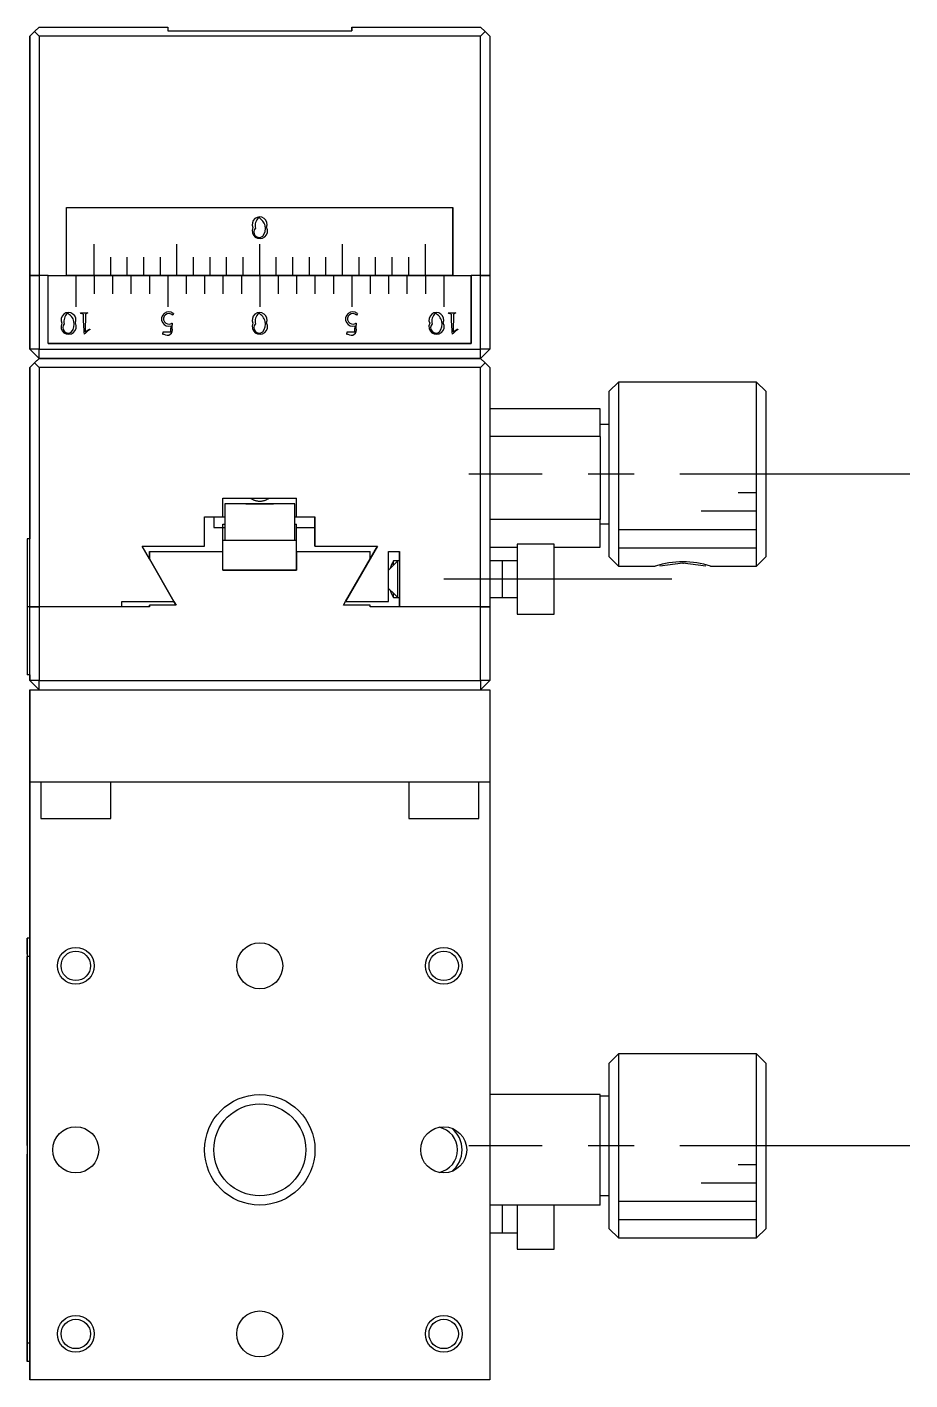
# Model space of a CAD drawing. Extents: x 62 to 396, y -18 to 239.
# Drawn here: x 211.9 to 259.8, y 165.2 to 238.7 of the extents above; entities that cross this region are included whole.
import ezdxf

# ---------------------------------------------------------------- set-up
doc = ezdxf.new("R2010")
doc.units = 0
doc.header["$LTSCALE"] = 10
doc.linetypes.add('CENTER', pattern=[2, 1.25, -0.25, 0.25, -0.25])
doc.layers.get('0').update_dxf_attribs({"linetype": 'CONTINUOUS'})
doc.layers.add('CENTER', color=1, linetype='CENTER')

msp = doc.modelspace()

# ---------------------------------------------------------------- linework, layer by layer
at = {"color": 7, "linetype": 'CONTINUOUS'}
for p, q in [((212.252794, 238.433281), (212.002794, 238.183281)), ((212.002794, 238.183281), (212.252794, 238.433281)), ((212.002794, 225.183281), (212.002794, 238.183281)), ((212.002794, 238.183281), (212.002794, 230.083281)), ((212.252794, 238.433281), (212.502794, 238.683281)), ((212.502794, 238.683281), (212.252794, 238.433281)), ((212.502794, 238.183281), (212.252794, 238.433281)), ((212.502794, 238.683281), (219.502794, 238.683281)), ((212.502794, 238.183281), (212.502794, 225.183281)), ((236.502794, 238.183281), (212.502794, 238.183281)), ((219.502794, 238.683281), (219.502794, 238.483281)), ((219.502794, 238.483281), (229.502794, 238.483281)), ((229.502794, 238.483281), (229.502794, 238.683281)), ((229.502794, 238.683281), (236.502794, 238.683281)), ((229.502794, 238.683281), (229.502794, 238.483281)), ((236.502794, 238.683281), (236.752794, 238.433281)), ((236.752794, 238.433281), (236.502794, 238.183281)), ((236.502794, 225.183281), (236.502794, 238.183281)), ((237.002794, 238.183281), (236.752794, 238.433281)), ((237.002794, 238.183281), (237.002794, 225.183281)), ((212.002794, 231.083281), (212.002794, 230.083281)), ((212.002794, 230.083281), (212.002794, 231.083281)), ((212.002794, 230.083281), (212.002794, 228.483281)), ((212.002794, 228.783281), (212.002794, 230.083281)), ((212.002794, 230.083281), (212.002794, 228.783281)), ((214.002794, 225.183281), (214.002794, 228.883281)), ((214.002794, 228.883281), (235.002794, 228.883281)), ((235.002794, 228.883281), (235.002794, 225.183281)), ((235.002794, 225.183281), (235.002794, 228.883281)), ((212.002794, 228.483281), (212.002794, 227.793793)), ((212.002794, 227.793793), (212.002794, 225.483281)), ((212.002794, 225.483281), (212.002794, 225.183281)), ((212.002794, 221.183281), (212.002794, 225.183281)), ((212.002794, 225.183281), (212.502794, 225.183281)), ((212.002794, 225.183281), (212.002794, 221.183281)), ((212.502794, 225.183281), (212.002794, 225.183281)), ((212.502794, 225.183281), (212.502794, 221.183281)), ((213.002794, 225.183281), (212.502794, 225.183281)), ((213.002794, 225.183281), (212.502794, 225.183281)), ((213.002794, 221.483281), (213.002794, 225.183281)), ((213.002794, 225.183281), (213.992794, 225.183281)), ((213.992794, 225.183281), (214.002794, 225.183281)), ((214.492794, 225.183281), (214.002794, 225.183281)), ((214.002794, 225.183281), (214.502794, 225.183281)), ((214.502794, 225.183281), (214.492794, 225.183281)), ((214.512794, 225.183281), (214.502794, 225.183281)), ((214.502794, 225.183281), (215.492794, 225.183281)), ((215.492794, 225.183281), (214.512794, 225.183281)), ((215.502794, 225.183281), (215.492794, 225.183281)), ((215.492794, 225.183281), (215.502794, 225.183281)), ((215.512794, 225.183281), (215.502794, 225.183281)), ((215.502794, 225.183281), (215.512794, 225.183281)), ((216.402794, 225.183281), (215.512794, 225.183281)), ((215.512794, 225.183281), (216.392794, 225.183281)), ((216.392794, 225.183281), (216.402794, 225.183281)), ((216.492794, 225.183281), (216.402794, 225.183281)), ((216.402794, 225.183281), (216.412794, 225.183281)), ((216.412794, 225.183281), (216.502794, 225.183281)), ((216.502794, 225.183281), (216.492794, 225.183281)), ((216.512794, 225.183281), (216.502794, 225.183281)), ((216.502794, 225.183281), (217.292794, 225.183281)), ((217.302794, 225.183281), (216.512794, 225.183281)), ((217.292794, 225.183281), (217.302794, 225.183281)), ((217.492794, 225.183281), (217.302794, 225.183281)), ((217.302794, 225.183281), (217.312794, 225.183281)), ((217.312794, 225.183281), (217.502794, 225.183281)), ((217.502794, 225.183281), (217.492794, 225.183281)), ((217.512794, 225.183281), (217.502794, 225.183281)), ((217.502794, 225.183281), (218.192794, 225.183281)), ((218.202794, 225.183281), (217.512794, 225.183281)), ((218.192794, 225.183281), (218.202794, 225.183281)), ((218.492794, 225.183281), (218.202794, 225.183281)), ((218.202794, 225.183281), (218.212794, 225.183281)), ((218.212794, 225.183281), (218.502794, 225.183281)), ((218.502794, 225.183281), (218.492794, 225.183281)), ((218.512794, 225.183281), (218.502794, 225.183281)), ((218.502794, 225.183281), (219.092794, 225.183281)), ((219.102794, 225.183281), (218.512794, 225.183281)), ((219.092794, 225.183281), (219.102794, 225.183281)), ((219.492794, 225.183281), (219.102794, 225.183281)), ((219.102794, 225.183281), (219.112794, 225.183281)), ((219.112794, 225.183281), (219.502794, 225.183281)), ((219.502794, 225.183281), (219.492794, 225.183281)), ((219.512794, 225.183281), (219.502794, 225.183281)), ((219.502794, 225.183281), (219.992794, 225.183281)), ((220.002794, 225.183281), (219.512794, 225.183281)), ((219.992794, 225.183281), (220.002794, 225.183281)), ((220.492794, 225.183281), (220.002794, 225.183281)), ((220.002794, 225.183281), (220.012794, 225.183281)), ((220.012794, 225.183281), (220.502794, 225.183281)), ((220.502794, 225.183281), (220.492794, 225.183281)), ((220.512794, 225.183281), (220.502794, 225.183281)), ((220.502794, 225.183281), (220.892794, 225.183281)), ((220.902794, 225.183281), (220.512794, 225.183281)), ((220.892794, 225.183281), (220.902794, 225.183281)), ((221.492794, 225.183281), (220.902794, 225.183281)), ((220.902794, 225.183281), (220.912794, 225.183281)), ((220.912794, 225.183281), (221.502794, 225.183281)), ((221.502794, 225.183281), (221.492794, 225.183281)), ((221.512794, 225.183281), (221.502794, 225.183281)), ((221.502794, 225.183281), (221.792794, 225.183281)), ((221.802794, 225.183281), (221.512794, 225.183281)), ((221.792794, 225.183281), (221.802794, 225.183281)), ((222.492794, 225.183281), (221.802794, 225.183281)), ((221.802794, 225.183281), (221.812794, 225.183281)), ((221.812794, 225.183281), (222.502794, 225.183281)), ((222.502794, 225.183281), (222.492794, 225.183281)), ((222.512794, 225.183281), (222.502794, 225.183281)), ((222.502794, 225.183281), (222.692794, 225.183281)), ((222.702794, 225.183281), (222.512794, 225.183281)), ((222.692794, 225.183281), (222.702794, 225.183281)), ((223.492794, 225.183281), (222.702794, 225.183281)), ((222.702794, 225.183281), (222.712794, 225.183281)), ((222.712794, 225.183281), (223.502794, 225.183281)), ((223.502794, 225.183281), (223.492794, 225.183281)), ((223.512794, 225.183281), (223.502794, 225.183281)), ((223.502794, 225.183281), (223.592794, 225.183281)), ((223.602794, 225.183281), (223.512794, 225.183281)), ((223.592794, 225.183281), (223.602794, 225.183281)), ((224.492794, 225.183281), (223.602794, 225.183281)), ((223.602794, 225.183281), (223.612794, 225.183281)), ((223.612794, 225.183281), (224.492794, 225.183281)), ((224.502794, 225.183281), (224.492794, 225.183281)), ((224.492794, 225.183281), (224.502794, 225.183281)), ((224.512794, 225.183281), (224.502794, 225.183281)), ((224.502794, 225.183281), (224.512794, 225.183281)), ((225.402794, 225.183281), (224.512794, 225.183281)), ((224.512794, 225.183281), (225.392794, 225.183281)), ((225.392794, 225.183281), (225.402794, 225.183281)), ((225.492794, 225.183281), (225.402794, 225.183281)), ((225.402794, 225.183281), (225.412794, 225.183281)), ((225.412794, 225.183281), (225.502794, 225.183281)), ((225.502794, 225.183281), (225.492794, 225.183281)), ((225.512794, 225.183281), (225.502794, 225.183281)), ((225.502794, 225.183281), (226.292794, 225.183281)), ((226.302794, 225.183281), (225.512794, 225.183281)), ((226.292794, 225.183281), (226.302794, 225.183281)), ((226.492794, 225.183281), (226.302794, 225.183281)), ((226.302794, 225.183281), (226.312794, 225.183281)), ((226.312794, 225.183281), (226.502794, 225.183281)), ((226.502794, 225.183281), (226.492794, 225.183281)), ((226.512794, 225.183281), (226.502794, 225.183281)), ((226.502794, 225.183281), (227.192794, 225.183281)), ((227.202794, 225.183281), (226.512794, 225.183281)), ((227.192794, 225.183281), (227.202794, 225.183281)), ((227.492794, 225.183281), (227.202794, 225.183281)), ((227.202794, 225.183281), (227.212794, 225.183281)), ((227.212794, 225.183281), (227.502794, 225.183281)), ((227.502794, 225.183281), (227.492794, 225.183281)), ((227.512794, 225.183281), (227.502794, 225.183281)), ((227.502794, 225.183281), (228.092794, 225.183281)), ((228.102794, 225.183281), (227.512794, 225.183281)), ((228.092794, 225.183281), (228.102794, 225.183281)), ((228.492794, 225.183281), (228.102794, 225.183281)), ((228.102794, 225.183281), (228.112794, 225.183281)), ((228.112794, 225.183281), (228.502794, 225.183281)), ((228.502794, 225.183281), (228.492794, 225.183281)), ((228.512794, 225.183281), (228.502794, 225.183281)), ((228.502794, 225.183281), (228.992794, 225.183281)), ((229.002794, 225.183281), (228.512794, 225.183281)), ((228.992794, 225.183281), (229.002794, 225.183281)), ((229.492794, 225.183281), (229.002794, 225.183281)), ((229.002794, 225.183281), (229.012794, 225.183281)), ((229.012794, 225.183281), (229.502794, 225.183281)), ((229.502794, 225.183281), (229.492794, 225.183281)), ((229.512794, 225.183281), (229.502794, 225.183281)), ((229.502794, 225.183281), (229.892794, 225.183281)), ((229.902794, 225.183281), (229.512794, 225.183281)), ((229.892794, 225.183281), (229.902794, 225.183281)), ((230.492794, 225.183281), (229.902794, 225.183281)), ((229.902794, 225.183281), (229.912794, 225.183281)), ((229.912794, 225.183281), (230.502794, 225.183281)), ((230.502794, 225.183281), (230.492794, 225.183281)), ((230.512794, 225.183281), (230.502794, 225.183281)), ((230.502794, 225.183281), (230.792794, 225.183281)), ((230.802794, 225.183281), (230.512794, 225.183281)), ((230.792794, 225.183281), (230.802794, 225.183281)), ((231.492794, 225.183281), (230.802794, 225.183281)), ((230.802794, 225.183281), (230.812794, 225.183281)), ((230.812794, 225.183281), (231.502794, 225.183281)), ((231.502794, 225.183281), (231.492794, 225.183281)), ((231.512794, 225.183281), (231.502794, 225.183281)), ((231.502794, 225.183281), (231.692794, 225.183281)), ((231.702794, 225.183281), (231.512794, 225.183281)), ((231.692794, 225.183281), (231.702794, 225.183281)), ((232.492794, 225.183281), (231.702794, 225.183281)), ((231.702794, 225.183281), (231.712794, 225.183281)), ((231.712794, 225.183281), (232.502794, 225.183281)), ((232.502794, 225.183281), (232.492794, 225.183281)), ((232.512794, 225.183281), (232.502794, 225.183281)), ((232.502794, 225.183281), (232.592794, 225.183281)), ((232.602794, 225.183281), (232.512794, 225.183281)), ((232.592794, 225.183281), (232.602794, 225.183281)), ((233.492794, 225.183281), (232.602794, 225.183281)), ((232.602794, 225.183281), (232.612794, 225.183281)), ((232.612794, 225.183281), (233.492794, 225.183281)), ((233.502794, 225.183281), (233.492794, 225.183281)), ((233.492794, 225.183281), (233.502794, 225.183281)), ((233.512794, 225.183281), (233.502794, 225.183281)), ((233.502794, 225.183281), (233.512794, 225.183281)), ((234.492794, 225.183281), (233.512794, 225.183281)), ((233.512794, 225.183281), (234.502794, 225.183281)), ((234.502794, 225.183281), (234.492794, 225.183281)), ((234.512794, 225.183281), (234.502794, 225.183281)), ((234.502794, 225.183281), (235.002794, 225.183281)), ((235.002794, 225.183281), (234.512794, 225.183281)), ((235.002794, 225.183281), (235.012794, 225.183281)), ((235.012794, 225.183281), (236.002794, 225.183281)), ((236.002794, 225.183281), (236.002794, 221.483281)), ((236.002794, 221.483281), (236.002794, 225.183281)), ((236.502794, 225.183281), (236.002794, 225.183281)), ((236.502794, 225.183281), (236.002794, 225.183281)), ((236.502794, 221.183281), (236.502794, 225.183281)), ((236.502794, 225.183281), (237.002794, 225.183281)), ((237.002794, 225.183281), (236.502794, 225.183281)), ((237.002794, 225.183281), (237.002794, 221.183281)), ((214.752831, 223.154603), (215.163287, 223.154603)), ((214.752831, 223.154603), (215.163287, 223.154603)), ((214.773447, 223.113738), (214.752831, 223.154603)), ((214.897923, 223.076531), (214.773447, 223.113738)), ((215.034235, 223.082012), (215.019, 222.132945)), ((215.163287, 223.154603), (215.034235, 223.082012)), ((219.811505, 223.122658), (219.769859, 223.024655)), ((229.811505, 223.122658), (229.769859, 223.024655)), ((234.752831, 223.154603), (235.163287, 223.154603)), ((234.752831, 223.154603), (235.163287, 223.154603)), ((234.773447, 223.113738), (234.752831, 223.154603)), ((234.897923, 223.076531), (234.773447, 223.113738)), ((235.034235, 223.082012), (235.019, 222.132945)), ((235.163287, 223.154603), (235.034235, 223.082012)), ((214.977551, 222.008375), (214.960748, 221.994036)), ((215.010038, 222.040637), (214.977551, 222.008375)), ((215.062081, 222.089627), (215.010038, 222.040637)), ((215.019, 222.132945), (215.176506, 222.241832)), ((215.137551, 222.154148), (215.062081, 222.089627)), ((215.18011, 222.188959), (215.137551, 222.154148)), ((215.176506, 222.241832), (215.242152, 222.278128)), ((215.19896, 222.203162), (215.18011, 222.188959)), ((215.237888, 222.225962), (215.19896, 222.203162)), ((215.259328, 222.24122), (215.237888, 222.225962)), ((215.242152, 222.278128), (215.249545, 222.276224)), ((215.249545, 222.276224), (215.257387, 222.270511)), ((215.257387, 222.270511), (215.263436, 222.263005)), ((215.263921, 222.247617), (215.259328, 222.24122)), ((215.263436, 222.263005), (215.265453, 222.255723)), ((215.265453, 222.255723), (215.263921, 222.247617)), ((219.234833, 221.994036), (219.254549, 222.118606)), ((219.237521, 221.983281), (219.234833, 221.994036)), ((219.237521, 221.983281), (219.234833, 221.994036)), ((219.295774, 222.00479), (219.237521, 221.983281)), ((219.254549, 222.118606), (219.34491, 222.124655)), ((219.34491, 222.124655), (219.416087, 222.126672)), ((219.416087, 222.126672), (219.462935, 222.125946)), ((219.462935, 222.125946), (219.512458, 222.12377)), ((219.512458, 222.12377), (219.534557, 222.122586)), ((219.534557, 222.122586), (219.545489, 222.122191)), ((219.545489, 222.122191), (219.629161, 222.12331)), ((219.629161, 222.12331), (219.662402, 222.126669)), ((219.662402, 222.126669), (219.665374, 222.129894)), ((219.665374, 222.129894), (219.667151, 222.135585)), ((219.667151, 222.135585), (219.674213, 222.222531)), ((219.674213, 222.222531), (219.690504, 222.454678)), ((219.703541, 222.585522), (219.732219, 222.59538)), ((219.743869, 222.592691), (219.728144, 222.368615)), ((219.728144, 222.368615), (219.730356, 222.325626)), ((219.732219, 222.59538), (219.743869, 222.592691)), ((219.732219, 222.59538), (219.743869, 222.592691)), ((229.234833, 221.994036), (229.254549, 222.118606)), ((229.237521, 221.983281), (229.234833, 221.994036)), ((229.237521, 221.983281), (229.234833, 221.994036)), ((229.295774, 222.00479), (229.237521, 221.983281)), ((229.254549, 222.118606), (229.34491, 222.124655)), ((229.34491, 222.124655), (229.416087, 222.126672)), ((229.416087, 222.126672), (229.462935, 222.125946)), ((229.462935, 222.125946), (229.512458, 222.12377)), ((229.512458, 222.12377), (229.534557, 222.122586)), ((229.534557, 222.122586), (229.545489, 222.122191)), ((229.545489, 222.122191), (229.629161, 222.12331)), ((229.629161, 222.12331), (229.662402, 222.126669)), ((229.662402, 222.126669), (229.665374, 222.129894)), ((229.665374, 222.129894), (229.667151, 222.135585)), ((229.667151, 222.135585), (229.674213, 222.222531)), ((229.674213, 222.222531), (229.690504, 222.454678)), ((229.703541, 222.585522), (229.732219, 222.59538)), ((229.743869, 222.592691), (229.728144, 222.368615)), ((229.728144, 222.368615), (229.730356, 222.325626)), ((229.732219, 222.59538), (229.743869, 222.592691)), ((229.732219, 222.59538), (229.743869, 222.592691)), ((234.977551, 222.008375), (234.960748, 221.994036)), ((235.010038, 222.040638), (234.977551, 222.008375)), ((235.062081, 222.089627), (235.010038, 222.040638)), ((235.019, 222.132945), (235.176506, 222.241832)), ((235.137551, 222.154148), (235.062081, 222.089627)), ((235.18011, 222.188959), (235.137551, 222.154148)), ((235.176506, 222.241832), (235.242152, 222.278128)), ((235.19896, 222.203162), (235.18011, 222.188959)), ((235.237888, 222.225962), (235.19896, 222.203162)), ((235.259328, 222.24122), (235.237888, 222.225962)), ((235.242152, 222.278128), (235.249545, 222.276224)), ((235.249545, 222.276224), (235.257387, 222.270511)), ((235.257387, 222.270511), (235.263436, 222.263005)), ((235.263921, 222.247617), (235.259328, 222.24122)), ((235.263436, 222.263005), (235.265453, 222.255723)), ((235.265453, 222.255723), (235.263921, 222.247617)), ((236.002794, 221.483281), (213.002794, 221.483281)), ((213.002794, 221.483281), (236.002794, 221.483281)), ((212.502794, 221.183281), (212.002794, 221.183281)), ((212.502794, 220.683281), (212.002794, 221.183281)), ((212.002794, 221.183281), (212.502794, 220.683281)), ((212.502794, 220.683281), (212.252794, 220.433281)), ((212.252794, 220.433281), (212.502794, 220.683281)), ((212.502794, 220.683281), (212.302794, 220.483281)), ((212.302794, 220.483281), (212.502794, 220.683281)), ((212.502794, 220.683281), (212.502794, 221.183281)), ((212.502794, 221.183281), (236.502794, 221.183281)), ((212.502794, 220.683281), (236.502794, 220.683281)), ((236.502794, 220.683281), (212.502794, 220.683281)), ((236.502794, 220.683281), (236.502794, 221.183281)), ((237.002794, 221.183281), (236.502794, 221.183281)), ((236.502794, 220.683281), (237.002794, 221.183281)), ((236.752794, 220.433281), (236.502794, 220.683281)), ((212.252794, 220.433281), (212.002794, 220.183281)), ((212.002794, 220.183281), (212.252794, 220.433281)), ((212.002794, 207.183281), (212.002794, 220.183281)), ((212.002794, 220.183281), (212.002794, 210.883281)), ((212.502794, 220.183281), (212.252794, 220.433281)), ((212.502794, 220.183281), (212.502794, 207.183281)), ((236.502794, 220.183281), (212.502794, 220.183281)), ((236.752794, 220.433281), (236.502794, 220.183281)), ((236.502794, 207.183281), (236.502794, 220.183281)), ((237.002794, 220.183281), (236.752794, 220.433281)), ((237.002794, 220.183281), (237.002794, 207.183281)), ((244.002794, 219.395413), (243.502794, 218.895413)), ((244.002794, 219.395413), (244.002794, 209.395413)), ((251.502794, 219.395413), (244.002794, 219.395413)), ((251.502794, 209.395413), (251.502794, 219.395413)), ((252.002794, 218.895413), (251.502794, 219.395413)), ((243.502794, 209.895413), (243.502794, 218.895413)), ((243.502794, 217.095413), (243.502794, 218.895413)), ((252.002794, 218.895413), (252.002794, 209.895413)), ((243.002794, 217.933281), (237.002794, 217.933281)), ((243.002794, 216.433281), (243.002794, 217.933281)), ((243.502794, 217.095413), (243.002794, 217.095413)), ((243.002794, 216.433281), (237.002794, 216.433281)), ((243.002794, 216.433281), (243.002794, 211.933281)), ((222.502794, 213.083281), (226.502794, 213.083281)), ((222.502794, 212.083281), (222.502794, 213.083281)), ((222.502794, 212.083281), (222.502794, 213.083281)), ((226.402794, 212.783281), (222.602794, 212.783281)), ((226.402794, 212.783281), (222.602794, 212.783281)), ((222.602794, 212.783281), (222.602794, 210.783281)), ((223.752794, 212.783281), (224.502794, 212.783281)), ((224.502794, 212.783281), (223.752794, 212.783281)), ((224.036491, 213.057353), (223.999917, 213.083281)), ((224.074428, 213.033248), (224.036491, 213.057353)), ((224.113614, 213.0111), (224.074428, 213.033248)), ((224.143026, 212.996202), (224.113614, 213.0111)), ((224.173071, 212.982421), (224.143026, 212.996202)), ((224.203685, 212.969803), (224.173071, 212.982421)), ((224.234802, 212.958394), (224.203685, 212.969803)), ((224.267648, 212.947848), (224.234802, 212.958394)), ((224.300993, 212.938655), (224.267648, 212.947848)), ((224.334741, 212.930849), (224.300993, 212.938655)), ((224.368798, 212.924465), (224.334741, 212.930849)), ((224.402051, 212.919658), (224.368798, 212.924465)), ((224.435534, 212.916211), (224.402051, 212.919658)), ((224.469147, 212.914134), (224.435534, 212.916211)), ((224.502794, 212.913439), (224.469147, 212.914134)), ((224.537576, 212.914182), (224.502794, 212.913439)), ((225.252794, 212.783281), (224.502794, 212.783281)), ((224.502794, 212.783281), (225.252794, 212.783281)), ((224.57232, 212.916401), (224.537576, 212.914182)), ((224.60692, 212.920085), (224.57232, 212.916401)), ((224.641267, 212.925219), (224.60692, 212.920085)), ((224.674276, 212.931573), (224.641267, 212.925219)), ((224.706987, 212.939264), (224.674276, 212.931573)), ((224.739314, 212.948259), (224.706987, 212.939264)), ((224.77117, 212.958526), (224.739314, 212.948259)), ((224.803015, 212.970237), (224.77117, 212.958526)), ((224.834332, 212.983214), (224.803015, 212.970237)), ((224.86505, 212.997408), (224.834332, 212.983214)), ((224.895101, 213.01277), (224.86505, 212.997408)), ((224.933182, 213.034464), (224.895101, 213.01277)), ((224.970072, 213.058009), (224.933182, 213.034464)), ((225.005671, 213.083281), (224.970072, 213.058009)), ((226.402794, 210.783281), (226.402794, 212.783281)), ((226.502794, 212.083281), (226.502794, 213.083281)), ((226.502794, 212.083281), (226.502794, 213.083281)), ((221.502794, 212.083281), (222.502794, 212.083281)), ((221.502794, 210.483281), (221.502794, 212.083281)), ((222.002794, 212.083281), (222.002794, 211.487913)), ((222.002794, 212.083281), (222.002794, 211.487913)), ((222.502794, 212.083281), (222.602794, 212.083281)), ((222.502794, 210.783281), (222.502794, 211.683281)), ((222.502794, 211.683281), (222.602794, 211.683281)), ((226.402794, 212.083281), (226.502794, 212.083281)), ((226.402794, 211.683281), (226.502794, 211.683281)), ((226.502794, 212.083281), (227.502794, 212.083281)), ((226.502794, 210.783281), (226.502794, 211.683281)), ((227.502794, 212.083281), (227.502794, 210.483281)), ((227.502794, 210.833281), (227.502794, 212.083281)), ((243.002794, 211.933281), (237.002794, 211.933281)), ((243.002794, 210.433281), (243.002794, 211.933281)), ((243.002794, 211.695413), (243.502794, 211.695413)), ((243.502794, 209.895413), (243.502794, 211.695413)), ((222.002794, 211.487913), (222.602794, 211.487913)), ((222.502794, 210.783281), (222.502794, 211.487913)), ((226.502794, 211.487913), (227.502794, 211.487913)), ((227.502794, 210.483281), (227.502794, 211.487913)), ((227.502794, 210.833281), (227.502794, 211.487913)), ((212.002794, 210.883281), (211.852794, 210.883281)), ((211.852794, 210.883281), (211.852794, 207.183281)), ((218.104718, 210.483281), (221.502794, 210.483281)), ((218.502794, 209.793793), (218.104718, 210.483281)), ((222.502794, 210.183281), (222.502794, 210.783281)), ((226.502794, 210.783281), (222.502794, 210.783281)), ((222.502794, 210.183281), (222.502794, 210.783281)), ((226.502794, 210.183281), (226.502794, 210.783281)), ((227.502794, 210.483281), (230.90087, 210.483281)), ((230.90087, 210.483281), (230.502794, 209.793793)), ((230.502794, 209.793793), (230.90087, 210.483281)), ((237.002794, 210.433281), (238.502794, 210.433281)), ((238.502794, 210.583281), (238.502794, 207.919062)), ((240.502794, 210.583281), (238.502794, 210.583281)), ((240.502794, 207.919062), (240.502794, 210.583281)), ((240.502794, 210.433281), (243.002794, 210.433281)), ((218.502794, 210.183281), (218.502794, 209.793793)), ((218.502794, 210.183281), (222.502794, 210.183281)), ((218.502794, 209.793793), (218.502794, 210.183281)), ((218.502794, 209.793793), (219.836768, 207.483281)), ((219.836768, 207.483281), (218.502794, 209.793793)), ((222.502794, 209.183281), (222.502794, 210.183281)), ((222.502794, 209.183281), (222.502794, 210.183281)), ((226.502794, 209.183281), (226.502794, 210.183281)), ((226.502794, 210.183281), (226.502794, 209.183281)), ((226.502794, 210.183281), (230.502794, 210.183281)), ((229.168819, 207.483281), (230.502794, 209.793793)), ((230.502794, 209.793793), (229.168819, 207.483281)), ((230.502794, 209.793793), (230.502794, 210.183281)), ((231.502794, 210.183281), (232.102794, 210.183281)), ((231.502794, 207.483281), (231.502794, 210.183281)), ((231.802794, 209.483281), (231.502794, 209.183281)), ((231.770743, 209.45123), (231.770743, 209.683286)), ((231.770743, 209.45123), (231.770743, 209.683281)), ((232.002794, 209.683281), (231.770743, 209.683281)), ((232.002794, 209.683281), (231.802794, 209.483281)), ((232.002794, 207.683281), (232.002794, 209.683281)), ((232.102775, 209.683281), (232.002794, 209.683281)), ((232.102794, 210.183281), (232.102794, 207.183281)), ((232.102794, 209.683281), (232.102794, 210.183281)), ((237.702794, 209.683281), (237.002813, 209.683281)), ((237.702794, 209.683281), (237.697794, 209.683281)), ((237.702794, 208.683281), (237.702794, 209.683286)), ((237.707794, 209.683281), (237.702794, 209.683281)), ((238.502794, 209.683281), (237.702794, 209.683281)), ((243.502794, 209.895413), (244.002794, 209.395413)), ((247.502794, 209.554184), (246.252794, 209.395413)), ((247.499167, 209.554183), (247.536896, 209.554064)), ((248.752794, 209.395413), (247.502794, 209.554184)), ((251.502794, 209.395413), (252.002794, 209.895413)), ((222.502794, 209.183281), (226.502794, 209.183281)), ((226.502794, 209.183281), (222.502794, 209.183281)), ((244.002794, 209.395413), (246.002799, 209.395413)), ((246.002799, 209.395413), (246.003033, 209.395413)), ((246.003033, 209.395413), (246.003249, 209.395413)), ((249.002789, 209.395413), (251.502794, 209.395413)), ((231.502794, 208.183281), (231.802794, 207.883281)), ((237.702794, 208.515871), (237.702794, 208.683281)), ((237.702794, 208.350947), (237.702794, 208.515871)), ((237.702794, 208.324912), (237.702794, 208.350947)), ((237.702794, 208.210905), (237.702794, 208.324912)), ((237.702794, 207.683276), (237.702794, 208.210905)), ((217.002794, 207.483281), (219.836768, 207.483281)), ((217.002794, 207.183281), (217.002794, 207.483281)), ((218.502794, 207.283281), (218.502794, 207.183281)), ((219.952239, 207.283281), (218.502794, 207.283281)), ((218.502794, 207.183281), (218.502794, 207.283281)), ((219.836768, 207.483281), (219.952239, 207.283281)), ((219.952239, 207.283281), (219.836768, 207.483281)), ((229.053349, 207.283281), (229.168819, 207.483281)), ((230.502794, 207.283281), (229.053349, 207.283281)), ((229.168819, 207.483281), (231.502794, 207.483281)), ((230.502794, 207.183281), (230.502794, 207.283281)), ((231.770743, 207.683276), (231.770743, 207.915332)), ((231.770743, 207.683281), (231.770743, 207.915332)), ((231.770743, 207.683281), (232.002794, 207.683281)), ((231.802794, 207.883281), (232.002794, 207.683281)), ((232.002794, 207.683281), (232.102775, 207.683281)), ((232.102794, 207.183281), (232.102794, 207.683286)), ((237.002813, 207.683281), (237.702794, 207.683281)), ((237.697794, 207.683281), (237.702794, 207.683281)), ((237.702794, 207.683281), (237.707794, 207.683281)), ((237.702794, 207.683281), (238.502794, 207.683281)), ((238.502794, 207.919062), (238.502794, 206.783281)), ((240.502794, 206.783281), (240.502794, 207.919062)), ((212.002794, 207.183281), (211.852794, 207.183281)), ((211.852794, 207.183281), (211.852794, 203.483281)), ((212.002794, 203.183281), (212.002794, 207.183281)), ((212.002794, 207.183281), (212.502794, 207.183281)), ((212.502794, 207.183281), (212.002794, 207.183281)), ((212.502794, 207.183281), (212.502794, 203.183281)), ((217.002794, 207.183281), (212.502794, 207.183281)), ((217.002794, 207.183281), (212.502794, 207.183281)), ((218.502794, 207.183281), (217.002794, 207.183281)), ((232.102794, 207.183281), (230.502794, 207.183281)), ((236.502794, 207.183281), (232.102794, 207.183281)), ((236.502794, 207.183281), (232.102794, 207.183281)), ((236.502794, 203.183281), (236.502794, 207.183281)), ((236.502794, 207.183281), (237.002794, 207.183281)), ((237.002794, 207.183281), (236.502794, 207.183281)), ((237.002794, 207.183281), (237.002794, 203.183281)), ((238.502794, 206.783281), (240.502794, 206.783281)), ((212.002794, 203.483281), (211.852794, 203.483281)), ((212.002794, 203.483281), (211.852794, 203.483281)), ((212.002794, 203.483281), (212.002794, 203.183281)), ((212.502794, 202.683281), (212.002794, 203.183281)), ((212.502794, 203.183281), (212.002794, 203.183281)), ((212.502794, 202.683281), (212.002794, 203.183281)), ((212.502794, 202.683281), (212.502794, 203.183281)), ((212.502794, 203.183281), (236.502794, 203.183281)), ((236.502794, 203.183281), (236.502794, 202.683281)), ((237.002794, 203.183281), (236.502794, 203.183281)), ((237.002794, 203.183281), (236.502794, 202.683281)), ((212.002794, 202.683281), (212.002794, 197.683281)), ((212.002794, 197.683281), (212.002794, 202.683281)), ((212.002794, 202.683281), (237.002794, 202.683281)), ((237.002794, 202.683281), (237.002794, 197.683281)), ((212.002794, 197.683281), (212.002794, 165.183281)), ((212.002794, 165.183281), (212.002794, 197.683281)), ((212.002794, 197.683281), (237.002794, 197.683281)), ((212.602794, 197.683281), (212.602794, 195.683281)), ((216.402794, 195.683281), (216.402794, 197.683281)), ((232.602794, 197.683281), (232.602794, 195.683281)), ((236.402794, 195.683281), (236.402794, 197.683281)), ((237.002794, 197.683281), (237.002794, 165.183281)), ((212.602794, 195.683281), (216.402794, 195.683281)), ((232.602794, 195.683281), (236.402794, 195.683281)), ((211.852794, 188.312223), (211.852794, 189.183281)), ((211.852794, 189.183281), (211.852794, 188.193281)), ((212.002794, 189.183281), (211.852794, 189.183281)), ((211.852794, 188.44594), (211.852794, 188.185532)), ((211.852794, 188.31218), (211.852794, 188.44594)), ((211.852794, 188.311984), (211.852794, 188.312155)), ((211.852794, 188.193281), (211.852794, 188.183281)), ((211.852794, 188.185532), (211.852794, 188.18184)), ((211.852794, 187.693281), (211.852794, 188.183281)), ((211.852794, 188.183281), (211.852794, 167.183281)), ((212.002794, 188.183281), (211.852794, 188.183281)), ((211.852794, 187.683281), (211.852794, 187.693281)), ((211.852794, 187.673281), (211.852794, 187.683281)), ((211.852794, 186.693281), (211.852794, 187.673281)), ((211.852794, 186.683281), (211.852794, 186.693281)), ((211.852794, 186.673281), (211.852794, 186.683281)), ((211.852794, 185.783281), (211.852794, 186.673281)), ((211.852794, 185.693281), (211.852794, 185.783281)), ((211.852794, 185.683281), (211.852794, 185.693281)), ((211.852794, 185.673281), (211.852794, 185.683281)), ((211.852794, 184.883281), (211.852794, 185.673281)), ((211.852794, 184.693281), (211.852794, 184.883281)), ((211.852794, 184.683281), (211.852794, 184.693281)), ((211.852794, 184.673281), (211.852794, 184.683281)), ((211.852794, 183.983281), (211.852794, 184.673281)), ((211.852794, 183.693281), (211.852794, 183.983281)), ((211.852794, 183.683281), (211.852794, 183.693281)), ((211.852794, 183.673281), (211.852794, 183.683281)), ((211.852794, 183.083281), (211.852794, 183.673281)), ((211.852794, 182.693281), (211.852794, 183.083281)), ((211.852794, 182.683281), (211.852794, 182.693281)), ((211.852794, 182.673281), (211.852794, 182.683281)), ((211.852794, 182.183281), (211.852794, 182.673281)), ((244.002794, 182.895413), (243.502794, 182.395413)), ((243.502794, 180.595413), (243.502794, 182.395413)), ((243.502794, 177.895413), (243.502794, 182.395413)), ((244.002794, 182.895413), (244.002794, 177.895413)), ((251.502794, 182.895413), (244.002794, 182.895413)), ((251.502794, 172.895413), (251.502794, 182.895413)), ((252.002794, 182.395413), (251.502794, 182.895413)), ((252.002794, 182.395413), (252.002794, 173.395413)), ((211.852794, 181.693281), (211.852794, 182.183281)), ((211.852794, 181.683281), (211.852794, 181.693281)), ((211.852794, 181.673281), (211.852794, 181.683281)), ((211.852794, 181.283281), (211.852794, 181.673281)), ((211.852794, 180.693281), (211.852794, 181.283281)), ((211.852794, 180.683281), (211.852794, 180.693281)), ((211.852794, 180.673281), (211.852794, 180.683281)), ((211.852794, 180.383281), (211.852794, 180.673281)), ((211.852794, 179.693281), (211.852794, 180.383281)), ((243.002794, 180.683281), (237.002794, 180.683281)), ((243.002794, 174.683281), (243.002794, 180.683281)), ((243.502794, 180.595413), (243.002794, 180.595413)), ((211.852794, 179.683281), (211.852794, 179.693281)), ((211.852794, 179.673281), (211.852794, 179.683281)), ((211.852794, 179.483281), (211.852794, 179.673281)), ((211.852794, 178.693281), (211.852794, 179.483281)), ((211.852794, 178.683281), (211.852794, 178.693281)), ((211.852794, 178.673281), (211.852794, 178.683281)), ((211.852794, 178.583281), (211.852794, 178.673281)), ((211.852794, 177.918795), (211.852794, 178.583281)), ((211.852794, 178.052512), (211.852794, 177.314051)), ((211.852794, 177.918752), (211.852794, 178.052512)), ((211.852794, 177.918556), (211.852794, 177.918727)), ((243.502794, 173.395413), (243.502794, 177.895413)), ((244.002794, 177.895413), (244.002794, 172.895413)), ((211.852794, 176.783281), (211.852794, 177.452064)), ((211.852794, 177.314051), (211.852794, 177.452064)), ((211.852794, 176.693281), (211.852794, 176.783281)), ((211.852794, 176.683281), (211.852794, 176.693281)), ((211.852794, 176.673281), (211.852794, 176.683281)), ((211.852794, 175.883281), (211.852794, 176.673281)), ((211.852794, 175.693281), (211.852794, 175.883281)), ((211.852794, 175.683281), (211.852794, 175.693281)), ((211.852794, 175.673281), (211.852794, 175.683281)), ((211.852794, 174.983281), (211.852794, 175.673281)), ((211.852794, 174.693281), (211.852794, 174.983281)), ((243.002794, 175.195413), (243.502794, 175.195413)), ((243.502794, 173.395413), (243.502794, 175.196368)), ((211.852794, 174.683281), (211.852794, 174.693281)), ((211.852794, 174.673281), (211.852794, 174.683281)), ((211.852794, 174.083281), (211.852794, 174.673281)), ((243.002794, 174.683281), (237.002794, 174.683281)), ((237.702794, 174.183281), (237.702794, 174.683281)), ((238.502794, 174.683281), (238.502794, 173.183281)), ((238.502794, 174.683281), (238.502794, 173.183281)), ((238.502794, 174.683281), (238.502794, 172.283281)), ((240.502794, 172.283281), (240.502794, 174.683281)), ((211.852794, 173.693281), (211.852794, 174.083281)), ((211.852794, 173.683281), (211.852794, 173.693281)), ((211.852794, 173.673281), (211.852794, 173.683281)), ((211.852794, 173.183281), (211.852794, 173.673281)), ((237.702794, 173.183276), (237.702794, 174.183281)), ((211.852794, 172.693281), (211.852794, 173.183281)), ((237.002794, 173.183281), (237.702794, 173.183281)), ((237.697794, 173.183281), (237.702794, 173.183281)), ((237.702794, 173.183281), (237.707794, 173.183281)), ((237.702794, 173.183281), (238.502794, 173.183281)), ((238.502794, 173.183281), (238.502794, 172.44375)), ((243.502794, 173.395413), (244.002794, 172.895413)), ((244.002794, 172.895413), (251.502794, 172.895413)), ((251.502794, 172.895413), (252.002794, 173.395413)), ((211.852794, 172.683281), (211.852794, 172.693281)), ((211.852794, 172.673281), (211.852794, 172.683281)), ((211.852794, 172.283281), (211.852794, 172.673281)), ((211.852794, 171.693281), (211.852794, 172.283281)), ((238.502794, 172.44375), (238.502794, 172.283281)), ((238.502794, 172.283281), (240.502794, 172.283281)), ((211.852794, 171.683281), (211.852794, 171.693281)), ((211.852794, 171.673281), (211.852794, 171.683281)), ((211.852794, 171.383281), (211.852794, 171.673281)), ((211.852794, 170.693281), (211.852794, 171.383281)), ((211.852794, 170.683281), (211.852794, 170.693281)), ((211.852794, 170.673281), (211.852794, 170.683281)), ((211.852794, 170.483281), (211.852794, 170.673281)), ((211.852794, 169.693281), (211.852794, 170.483281)), ((211.852794, 169.683281), (211.852794, 169.693281)), ((211.852794, 169.673281), (211.852794, 169.683281)), ((211.852794, 169.583281), (211.852794, 169.673281)), ((211.852794, 168.693281), (211.852794, 169.583281)), ((211.852794, 168.683281), (211.852794, 168.693281)), ((211.852794, 168.673281), (211.852794, 168.683281)), ((211.852794, 167.693281), (211.852794, 168.673281)), ((211.852794, 167.683281), (211.852794, 167.693281)), ((211.852794, 167.673281), (211.852794, 167.683281)), ((211.852794, 167.183281), (211.852794, 167.673281)), ((212.002794, 167.183281), (211.852794, 167.183281)), ((212.002794, 167.183281), (211.852794, 167.183281)), ((211.852794, 167.183281), (211.852794, 167.173281)), ((211.852794, 166.920623), (211.852794, 167.177149)), ((211.852794, 167.173281), (211.852794, 167.022788)), ((211.852794, 167.173281), (211.852794, 166.183281)), ((211.852794, 167.167075), (211.852794, 167.173281)), ((211.852794, 167.167075), (211.852794, 167.160014)), ((211.852794, 167.166179), (211.852794, 167.167075)), ((211.852794, 167.16552), (211.852794, 167.167075)), ((211.852794, 167.160802), (211.852794, 167.166179)), ((211.852794, 167.160802), (211.852794, 167.166179)), ((211.852794, 167.166176), (211.852794, 167.16552)), ((211.852794, 166.183281), (211.852794, 167.160802)), ((211.852794, 167.15184), (211.852794, 167.160801)), ((211.852794, 167.160014), (211.852794, 166.920623)), ((211.852794, 167.021893), (211.852794, 167.15184)), ((211.852794, 167.022788), (211.852794, 167.021893)), ((212.002794, 166.183281), (211.852794, 166.183281)), ((212.002794, 166.183281), (211.852794, 166.183281)), ((237.002794, 165.183281), (212.002794, 165.183281))]:
    msp.add_line(p, q, dxfattribs=at)
at = {"color": 3, "linetype": 'CONTINUOUS'}
for p, q in [((215.502794, 226.183281), (215.502794, 226.883281)), ((220.002794, 226.183281), (220.002794, 226.883281)), ((224.502794, 226.183281), (224.502794, 226.883281)), ((229.002794, 226.183281), (229.002794, 226.883281)), ((233.502794, 226.183281), (233.502794, 226.883281)), ((215.502794, 225.183281), (215.502794, 226.183281)), ((216.402794, 225.183281), (216.402794, 226.183281)), ((217.302794, 225.183281), (217.302794, 226.183281)), ((218.202794, 225.183281), (218.202794, 226.183281)), ((219.102794, 225.183281), (219.102794, 226.183281)), ((220.002794, 225.183281), (220.002794, 226.183281)), ((220.902794, 225.183281), (220.902794, 226.183281)), ((221.802794, 225.183281), (221.802794, 226.183281)), ((222.702794, 225.183281), (222.702794, 226.183281)), ((223.602794, 225.183281), (223.602794, 226.183281)), ((224.502794, 225.183281), (224.502794, 226.183281)), ((225.402794, 225.183281), (225.402794, 226.183281)), ((226.302794, 225.183281), (226.302794, 226.183281)), ((227.202794, 225.183281), (227.202794, 226.183281)), ((228.102794, 225.183281), (228.102794, 226.183281)), ((229.002794, 225.183281), (229.002794, 226.183281)), ((229.902794, 225.183281), (229.902794, 226.183281)), ((230.802794, 225.183281), (230.802794, 226.183281)), ((231.702794, 225.183281), (231.702794, 226.183281)), ((232.602794, 225.183281), (232.602794, 226.183281)), ((233.502794, 225.183281), (233.502794, 226.183281)), ((214.502794, 225.183281), (214.502794, 224.183281)), ((215.502794, 225.183281), (215.502794, 224.183281)), ((216.502794, 225.183281), (216.502794, 224.183281)), ((217.502794, 225.183281), (217.502794, 224.183281)), ((218.502794, 225.183281), (218.502794, 224.183281)), ((219.502794, 225.183281), (219.502794, 224.183281)), ((220.502794, 225.183281), (220.502794, 224.183281)), ((221.502794, 225.183281), (221.502794, 224.183281)), ((222.502794, 225.183281), (222.502794, 224.183281)), ((223.502794, 225.183281), (223.502794, 224.183281)), ((224.502794, 225.183281), (224.502794, 224.183281)), ((225.502794, 225.183281), (225.502794, 224.183281)), ((226.502794, 225.183281), (226.502794, 224.183281)), ((227.502794, 225.183281), (227.502794, 224.183281)), ((228.502794, 225.183281), (228.502794, 224.183281)), ((229.502794, 225.183281), (229.502794, 224.183281)), ((230.502794, 225.183281), (230.502794, 224.183281)), ((231.502794, 225.183281), (231.502794, 224.183281)), ((232.502794, 225.183281), (232.502794, 224.183281)), ((233.502794, 225.183281), (233.502794, 224.183281)), ((234.502794, 225.183281), (234.502794, 224.183281)), ((214.502794, 224.183281), (214.502794, 223.483281)), ((219.502794, 224.183281), (219.502794, 223.483281)), ((224.502794, 224.183281), (224.502794, 223.483281)), ((229.502794, 224.183281), (229.502794, 223.483281)), ((234.502794, 224.183281), (234.502794, 223.483281)), ((250.502794, 213.395413), (251.502794, 213.395413)), ((248.502794, 212.395413), (251.502794, 212.395413)), ((244.002794, 211.395413), (251.502794, 211.395413)), ((244.002794, 210.395413), (251.502794, 210.395413)), ((237.702794, 208.617269), (237.702794, 208.749292)), ((237.702794, 208.515873), (237.702794, 208.617269)), ((250.502794, 176.895413), (251.502794, 176.895413)), ((248.502794, 175.895413), (251.502794, 175.895413)), ((237.702794, 174.249303), (237.702794, 174.683402)), ((237.702794, 174.117266), (237.702794, 174.249303)), ((244.002794, 174.895413), (251.502794, 174.895413)), ((237.702794, 173.495541), (237.702794, 174.117266)), ((237.702794, 173.383041), (237.702794, 173.495541)), ((244.002794, 173.895413), (251.502794, 173.895413)), ((237.702794, 173.183281), (237.702794, 173.383041))]:
    msp.add_line(p, q, dxfattribs=at)
at = {"color": 7, "linetype": 'CONTINUOUS'}
for centre, radius in [((224.502794, 187.683281), 1.25), ((214.502794, 187.683281), 0.8), ((234.502794, 187.683281), 0.8), ((224.502794, 177.683281), 2.5), ((214.502794, 177.683281), 1.25), ((234.502794, 177.683281), 1.25), ((214.502794, 167.683281), 0.8), ((224.502794, 167.683281), 1.25), ((234.502794, 167.683281), 0.8)]:
    msp.add_circle(centre, radius, dxfattribs=at)
at = {"color": 3, "linetype": 'CONTINUOUS'}
for centre, radius in [((214.502794, 187.683281), 1), ((234.502794, 187.683281), 1), ((224.502794, 177.683281), 3), ((214.502794, 167.683281), 1), ((234.502794, 167.683281), 1)]:
    msp.add_circle(centre, radius, dxfattribs=at)
at = {"color": 7, "linetype": 'CONTINUOUS'}
for centre, radius, start, end in [((224.498901, 227.963772), 0.406111, 336.74746806, 205.89440023), ((224.848859, 227.898047), 0.598059, 133.88844715, 193.65676463), ((224.151832, 227.731488), 0.66095, 321.237143, 64.70415025), ((224.50721, 227.603408), 0.416059, 153.90473341, 28.73713488), ((224.481213, 227.549768), 0.297428, 135.87593692, 308.70656175), ((214.105473, 222.768253), 0.406111, 336.74746806, 205.89440023), ((214.455431, 222.702528), 0.598059, 133.88844715, 193.65676463), ((213.758404, 222.535969), 0.66095, 321.237143, 64.70415025), ((229.036774, 223.35404), 14.141574, 181.12442327, 185.51870017), ((219.55679, 222.823849), 0.392641, 49.55454084, 289.91048689), ((219.558051, 222.832068), 0.286273, 42.27867123, 300.54546903), ((224.498901, 222.768253), 0.406111, 336.74746806, 205.89440023), ((224.848859, 222.702528), 0.598059, 133.88844715, 193.65676463), ((224.151832, 222.535969), 0.66095, 321.237143, 64.70415025), ((229.55679, 222.823849), 0.392641, 49.55454084, 289.91048689), ((229.558051, 222.832068), 0.286273, 42.27867123, 300.54546903), ((234.105473, 222.768253), 0.406111, 336.74746806, 205.89440023), ((234.455431, 222.702528), 0.598059, 133.88844715, 193.65676463), ((233.758404, 222.535969), 0.66095, 321.237143, 64.70415025), ((249.036774, 223.35404), 14.141574, 181.12442327, 185.51870017), ((214.113782, 222.407889), 0.416059, 153.90473341, 28.73713488), ((214.087785, 222.354249), 0.297428, 135.87593692, 308.70656175), ((219.475862, 222.2156), 0.27726, 229.493776, 23.380403), ((224.50721, 222.407889), 0.416059, 153.90473341, 28.73713488), ((224.481213, 222.354249), 0.297428, 135.87593692, 308.70656175), ((229.475862, 222.2156), 0.27726, 229.493776, 23.380403), ((234.113782, 222.407889), 0.416059, 153.90473341, 28.73713488), ((234.087785, 222.354249), 0.297428, 135.87593692, 308.70656175), ((233.502794, 208.683281), 2, 150, 162.885567), ((233.502794, 208.683281), 2, 197.114433, 210), ((234.002794, 177.683281), 1.25, 281.536959, 78.463041)]:
    msp.add_arc(centre, radius, start, end, dxfattribs=at)
at = {"color": 3, "linetype": 'CONTINUOUS'}
for centre, radius, start, end in [((247.502794, 204.625474), 5.00023, 72.543287, 107.456713), ((234.002794, 177.683281), 1.5, 308.682188, 51.317812)]:
    msp.add_arc(centre, radius, start, end, dxfattribs=at)
at = {"layer": 'CENTER', "color": 1, "linetype": 'CENTER'}
for p, q in [((259.845513, 214.395413), (235.865018, 214.395413)), ((246.902794, 208.683281), (234.509947, 208.683281)), ((259.845513, 177.895413), (235.865018, 177.895413))]:
    msp.add_line(p, q, dxfattribs=at)

doc.saveas('drawing.dxf')
